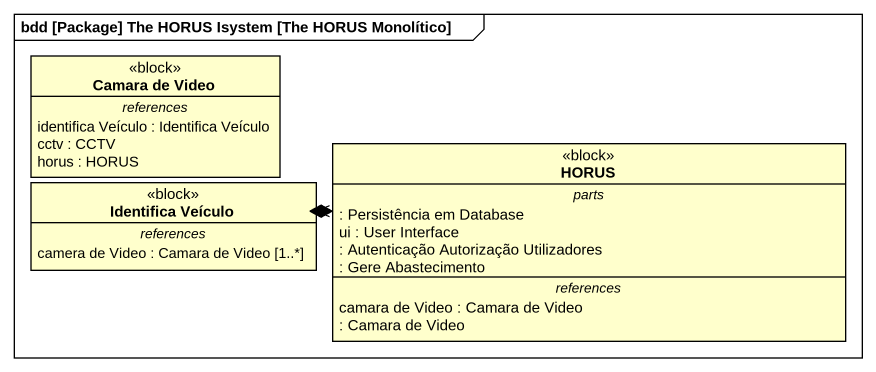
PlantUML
@startuml
mainframe bdd [Package] The HORUS Isystem [The HORUS Monolítico]
hide circle
hide empty members
class "Camara de Video" as Camara_de_Video <<block>> {
  -- references --
  identifica Veículo : Identifica Veículo
  cctv : CCTV
  horus : HORUS
}
class HORUS <<block>> {
  -- parts --
  : Persistência em Database
  ui : User Interface
  : Autenticação Autorização Utilizadores
  : Gere Abastecimento
  -- references --
  camara de Video : Camara de Video
  : Camara de Video
}
class "Identifica Veículo" as Identifica_Veículo <<block>> {
  -- references --
  camera de Video : Camara de Video [1..*]
}
HORUS *-left-> Identifica_Veículo
@enduml
